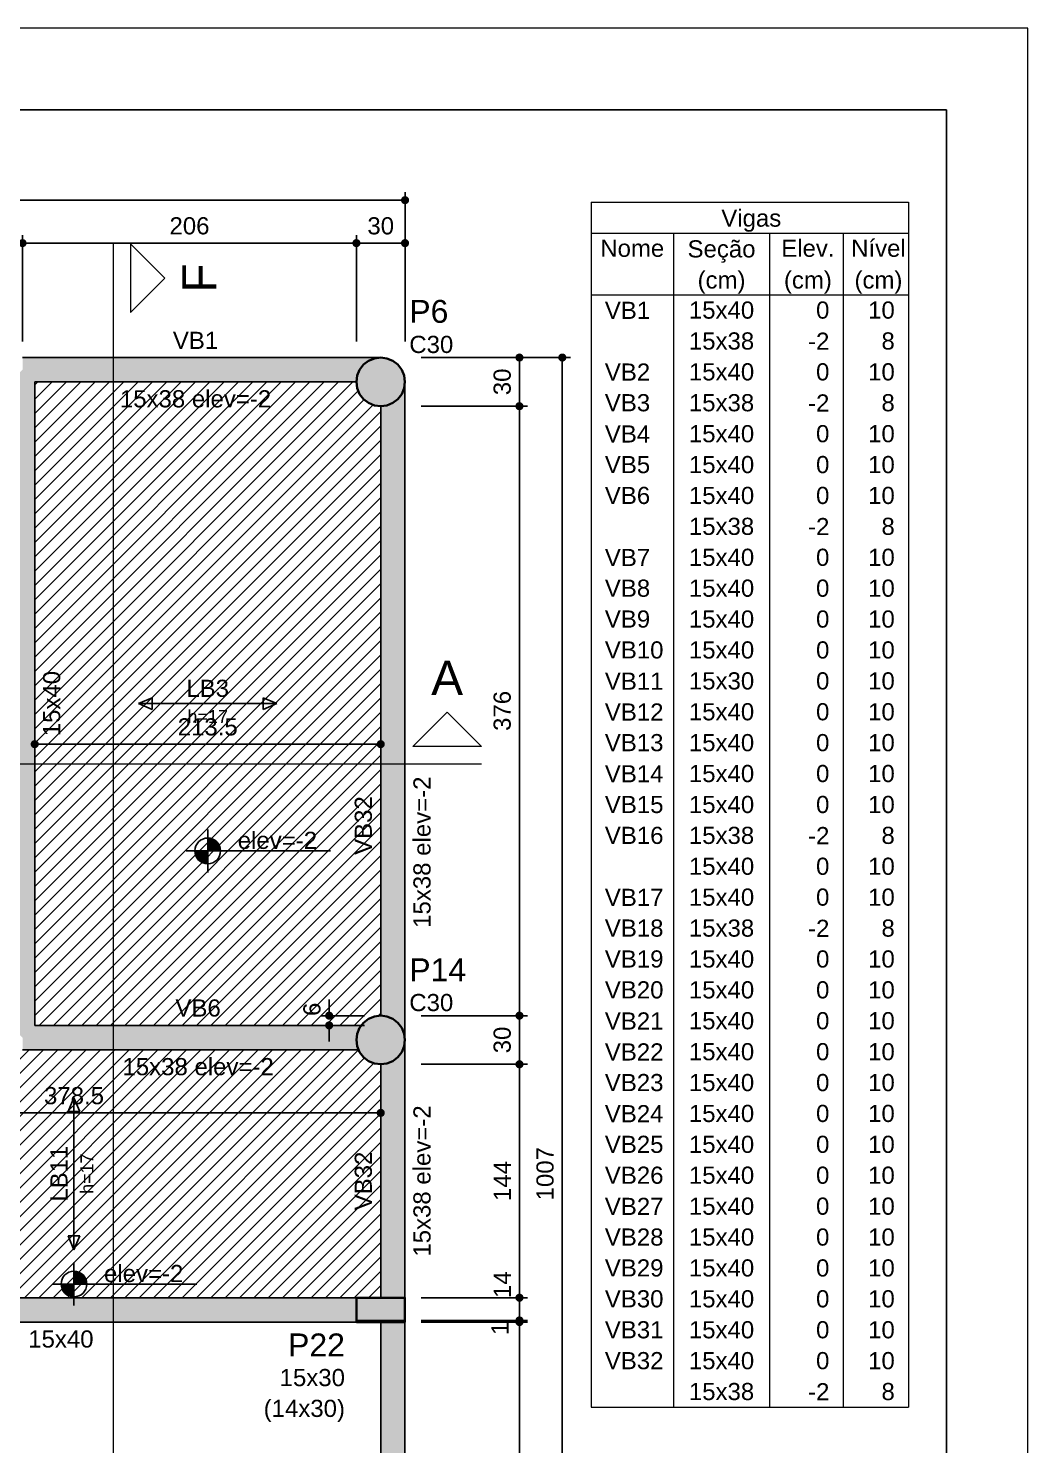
# Model space of a CAD drawing. Header units: millimetres. Extents: x 0 to 59.4, y 0 to 42.
# Drawn here: x 47.07 to 59.4, y 24.52 to 42 of the extents above; entities that cross this region are included whole.
import ezdxf

# ---------------------------------------------------------------- set-up
doc = ezdxf.new("R2010")
doc.units = ezdxf.units.MM
doc.header["$MEASUREMENT"] = 0
doc.layers.get('0').update_dxf_attribs({"color": 1, "lineweight": 13})
for name, color, linetype, lineweight in [('FO-Cortes', 2, 'Continuous', 20), ('FO-Pilares', 5, 'Continuous', 35), ('FO-Textos das lajes', 3, 'Continuous', 25), ('FO-Textos das vigas', 1, 'Continuous', 13), ('FO-Textos dos pilares', 1, 'Continuous', 13), ('FO-Vigas', 3, 'Continuous', 25), ('FOLHA EXTERNA', 1, 'Continuous', 13), ('Folha_padrão', 3, 'Continuous', 25)]:
    doc.layers.add(name, color=color, linetype=linetype, lineweight=lineweight)
for name, color, linetype in [('FO-Cotas', 12, 'Continuous'), ('FO-Hachuras', 254, 'Continuous'), ('FO-Hachuras das lajes', 254, 'Continuous'), ('FO-Hachuras dos pilares', 18, 'Continuous')]:
    doc.layers.add(name, color=color, linetype=linetype)
doc.styles.add('Arial', font='')
doc.styles.get('Arial').set_extended_font_data('Arial')
doc.dimstyles.new('UM_50.000000', dxfattribs={"dimtxt": 0.18, "dimasz": 0.1, "dimexe": 0.1, "dimexo": 0.2, "dimgap": 0, "dimtad": 1, "dimtih": 1, "dimtoh": 1, "dimdec": 1, "dimlfac": 50, "dimzin": 0, "dimdsep": 46, "dimtxsty": 'Standard', "dimcen": 0.09, "dimdle": 0.1, "dimadec": 1, "dimazin": 2, "dimtfac": 1, "dimtdec": 4, "dimtofl": 0, "dimtmove": 0, "dimatfit": 3, "dimfxl": 1, "dimtolj": 1, "dimarcsym": 0})

# ---------------------------------------------------------------- blocks, each defined once
blk = doc.blocks.new('_Dot')
at = {"color": 0, "linetype": 'ByBlock', "lineweight": -2}
blk.add_line((-0.5, 0), (-1, 0), dxfattribs=at)
at = {"color": 0, "linetype": 'ByBlock', "const_width": 0.5}
blk.add_lwpolyline([(-0.25, 0, 1), (0.25, 0, 1)], format="xyb", close=True, dxfattribs=at)
blk = doc.blocks.new('*D25')
at = {"layer": 'Defpoints', "color": 0}
for p in [(51.116, 39.35), (46.996, 37.938), (51.116, 37.938)]:
    blk.add_point(p, dxfattribs=at)
at = {"layer": 'FO-Cotas', "color": 0, "lineweight": -2}
for p, q in [((46.996, 38.138), (46.996, 39.45)), ((47.096, 39.35), (51.016, 39.35)), ((51.116, 38.138), (51.116, 39.45))]:
    blk.add_line(p, q, dxfattribs=at)
at = {"layer": 'FO-Cotas', "color": 0, "lineweight": -2, "xscale": 0.1, "yscale": 0.1, "zscale": 0.1, "rotation": 180}
blk.add_blockref('_Dot', (46.996, 39.35), dxfattribs=at)
at = {"layer": 'FO-Cotas', "color": 0, "lineweight": -2, "xscale": 0.1, "yscale": 0.1, "zscale": 0.1}
blk.add_blockref('_Dot', (51.116, 39.35), dxfattribs=at)
at = {"layer": 'FO-Cotas', "insert": (49.056, 39.562), "char_height": 0.2118, "attachment_point": 5, "rotation": 0.0057, "style": 'Arial'}
blk.add_mtext('\\A1;206', dxfattribs=at)
blk = doc.blocks.new('*D26')
at = {"layer": 'Defpoints', "color": 0}
for p in [(51.716, 39.35), (51.116, 37.938), (51.716, 37.938)]:
    blk.add_point(p, dxfattribs=at)
at = {"layer": 'FO-Cotas', "color": 0, "lineweight": -2}
for p, q in [((51.116, 38.138), (51.116, 39.45)), ((51.216, 39.35), (51.616, 39.35)), ((51.716, 38.138), (51.716, 39.45))]:
    blk.add_line(p, q, dxfattribs=at)
at = {"layer": 'FO-Cotas', "color": 0, "lineweight": -2, "xscale": 0.1, "yscale": 0.1, "zscale": 0.1, "rotation": 180}
blk.add_blockref('_Dot', (51.116, 39.35), dxfattribs=at)
at = {"layer": 'FO-Cotas', "color": 0, "lineweight": -2, "xscale": 0.1, "yscale": 0.1, "zscale": 0.1}
blk.add_blockref('_Dot', (51.716, 39.35), dxfattribs=at)
at = {"layer": 'FO-Cotas', "insert": (51.416, 39.562), "char_height": 0.2118, "attachment_point": 5, "rotation": 0.0057, "style": 'Arial'}
blk.add_mtext('\\A1;30', dxfattribs=at)
blk = doc.blocks.new('*D27')
at = {"layer": 'Defpoints', "color": 0}
for p in [(51.716, 39.88), (51.716, 37.938), (5.476, 27.738)]:
    blk.add_point(p, dxfattribs=at)
at = {"layer": 'FO-Cotas', "color": 0, "lineweight": -2}
for p, q in [((5.476, 27.938), (5.476, 39.98)), ((5.576, 39.88), (51.616, 39.88)), ((51.716, 38.138), (51.716, 39.98))]:
    blk.add_line(p, q, dxfattribs=at)
at = {"layer": 'FO-Cotas', "color": 0, "lineweight": -2, "xscale": 0.1, "yscale": 0.1, "zscale": 0.1, "rotation": 180}
blk.add_blockref('_Dot', (5.476, 39.88), dxfattribs=at)
at = {"layer": 'FO-Cotas', "color": 0, "lineweight": -2, "xscale": 0.1, "yscale": 0.1, "zscale": 0.1}
blk.add_blockref('_Dot', (51.716, 39.88), dxfattribs=at)
at = {"layer": 'FO-Cotas', "insert": (28.596, 40.092), "char_height": 0.2118, "attachment_point": 5, "rotation": 0.0057, "style": 'Arial'}
blk.add_mtext('\\A1;2312', dxfattribs=at)
blk = doc.blocks.new('*D60')
at = {"layer": 'Defpoints', "color": 0}
for p in [(51.716, 26.038), (53.128, 26.038), (51.716, 18.098)]:
    blk.add_point(p, dxfattribs=at)
at = {"layer": 'FO-Cotas', "color": 0, "lineweight": -2}
for p, q in [((51.916, 26.038), (53.228, 26.038)), ((53.128, 18.198), (53.128, 25.938)), ((51.916, 18.098), (53.228, 18.098))]:
    blk.add_line(p, q, dxfattribs=at)
at = {"layer": 'FO-Cotas', "color": 0, "lineweight": -2, "xscale": 0.1, "yscale": 0.1, "zscale": 0.1}
for p, rotation in [((53.128, 26.038), 90), ((53.128, 18.098), 270)]:
    blk.add_blockref('_Dot', p, dxfattribs=dict(at, rotation=rotation))
at = {"layer": 'FO-Cotas', "insert": (52.916, 22.068), "char_height": 0.2118, "attachment_point": 5, "rotation": 90, "style": 'Arial'}
blk.add_mtext('\\A1;397', dxfattribs=at)
blk = doc.blocks.new('*D61')
at = {"layer": 'Defpoints', "color": 0}
for p in [(51.716, 26.058), (51.716, 26.038), (53.128, 26.058)]:
    blk.add_point(p, dxfattribs=at)
at = {"layer": 'FO-Cotas', "color": 0, "lineweight": -2}
for p, q in [((53.128, 26.158), (53.128, 26.258)), ((51.916, 26.058), (53.228, 26.058)), ((51.916, 26.038), (53.228, 26.038)), ((53.128, 25.938), (53.128, 25.838))]:
    blk.add_line(p, q, dxfattribs=at)
at = {"layer": 'FO-Cotas', "color": 0, "lineweight": -2, "xscale": 0.1, "yscale": 0.1, "zscale": 0.1}
for p, rotation in [((53.128, 26.058), 270), ((53.128, 26.038), 90)]:
    blk.add_blockref('_Dot', p, dxfattribs=dict(at, rotation=rotation))
at = {"layer": 'FO-Cotas', "insert": (52.888, 25.96), "char_height": 0.2118, "attachment_point": 5, "rotation": 90, "style": 'Arial'}
blk.add_mtext('\\A1;1', dxfattribs=at)
blk = doc.blocks.new('*D62')
at = {"layer": 'Defpoints', "color": 0}
for p in [(51.716, 26.338), (53.128, 26.338), (51.716, 26.058)]:
    blk.add_point(p, dxfattribs=at)
at = {"layer": 'FO-Cotas', "color": 0, "lineweight": -2}
for p, q in [((51.916, 26.338), (53.228, 26.338)), ((53.128, 26.158), (53.128, 26.238)), ((51.916, 26.058), (53.228, 26.058))]:
    blk.add_line(p, q, dxfattribs=at)
at = {"layer": 'FO-Cotas', "color": 0, "lineweight": -2, "xscale": 0.1, "yscale": 0.1, "zscale": 0.1}
for p, rotation in [((53.128, 26.338), 90), ((53.128, 26.058), 270)]:
    blk.add_blockref('_Dot', p, dxfattribs=dict(at, rotation=rotation))
at = {"layer": 'FO-Cotas', "insert": (52.916, 26.499), "char_height": 0.2118, "attachment_point": 5, "rotation": 90, "style": 'Arial'}
blk.add_mtext('\\A1;14', dxfattribs=at)
blk = doc.blocks.new('*D63')
at = {"layer": 'Defpoints', "color": 0}
for p in [(51.716, 29.218), (53.128, 29.218), (51.716, 26.338)]:
    blk.add_point(p, dxfattribs=at)
at = {"layer": 'FO-Cotas', "color": 0, "lineweight": -2}
for p, q in [((51.916, 29.218), (53.228, 29.218)), ((53.128, 26.438), (53.128, 29.118)), ((51.916, 26.338), (53.228, 26.338))]:
    blk.add_line(p, q, dxfattribs=at)
at = {"layer": 'FO-Cotas', "color": 0, "lineweight": -2, "xscale": 0.1, "yscale": 0.1, "zscale": 0.1}
for p, rotation in [((53.128, 29.218), 90), ((53.128, 26.338), 270)]:
    blk.add_blockref('_Dot', p, dxfattribs=dict(at, rotation=rotation))
at = {"layer": 'FO-Cotas', "insert": (52.916, 27.778), "char_height": 0.2118, "attachment_point": 5, "rotation": 90, "style": 'Arial'}
blk.add_mtext('\\A1;144', dxfattribs=at)
blk = doc.blocks.new('*D64')
at = {"layer": 'Defpoints', "color": 0}
for p in [(51.716, 29.818), (53.128, 29.818), (51.716, 29.218)]:
    blk.add_point(p, dxfattribs=at)
at = {"layer": 'FO-Cotas', "color": 0, "lineweight": -2}
for p, q in [((51.916, 29.818), (53.228, 29.818)), ((53.128, 29.318), (53.128, 29.718)), ((51.916, 29.218), (53.228, 29.218))]:
    blk.add_line(p, q, dxfattribs=at)
at = {"layer": 'FO-Cotas', "color": 0, "lineweight": -2, "xscale": 0.1, "yscale": 0.1, "zscale": 0.1}
for p, rotation in [((53.128, 29.818), 90), ((53.128, 29.218), 270)]:
    blk.add_blockref('_Dot', p, dxfattribs=dict(at, rotation=rotation))
at = {"layer": 'FO-Cotas', "insert": (52.916, 29.518), "char_height": 0.2118, "attachment_point": 5, "rotation": 90, "style": 'Arial'}
blk.add_mtext('\\A1;30', dxfattribs=at)
blk = doc.blocks.new('*D65')
at = {"layer": 'Defpoints', "color": 0}
for p in [(51.716, 37.338), (53.128, 37.338), (51.716, 29.818)]:
    blk.add_point(p, dxfattribs=at)
at = {"layer": 'FO-Cotas', "color": 0, "lineweight": -2}
for p, q in [((51.916, 37.338), (53.228, 37.338)), ((53.128, 29.918), (53.128, 37.238)), ((51.916, 29.818), (53.228, 29.818))]:
    blk.add_line(p, q, dxfattribs=at)
at = {"layer": 'FO-Cotas', "color": 0, "lineweight": -2, "xscale": 0.1, "yscale": 0.1, "zscale": 0.1}
for p, rotation in [((53.128, 37.338), 90), ((53.128, 29.818), 270)]:
    blk.add_blockref('_Dot', p, dxfattribs=dict(at, rotation=rotation))
at = {"layer": 'FO-Cotas', "insert": (52.916, 33.578), "char_height": 0.2118, "attachment_point": 5, "rotation": 90, "style": 'Arial'}
blk.add_mtext('\\A1;376', dxfattribs=at)
blk = doc.blocks.new('*D66')
at = {"layer": 'Defpoints', "color": 0}
for p in [(51.716, 37.938), (53.128, 37.938), (51.716, 37.338)]:
    blk.add_point(p, dxfattribs=at)
at = {"layer": 'FO-Cotas', "color": 0, "lineweight": -2}
for p, q in [((51.916, 37.938), (53.228, 37.938)), ((53.128, 37.438), (53.128, 37.838)), ((51.916, 37.338), (53.228, 37.338))]:
    blk.add_line(p, q, dxfattribs=at)
at = {"layer": 'FO-Cotas', "color": 0, "lineweight": -2, "xscale": 0.1, "yscale": 0.1, "zscale": 0.1}
for p, rotation in [((53.128, 37.938), 90), ((53.128, 37.338), 270)]:
    blk.add_blockref('_Dot', p, dxfattribs=dict(at, rotation=rotation))
at = {"layer": 'FO-Cotas', "insert": (52.916, 37.638), "char_height": 0.2118, "attachment_point": 5, "rotation": 90, "style": 'Arial'}
blk.add_mtext('\\A1;30', dxfattribs=at)
blk = doc.blocks.new('*D67')
at = {"layer": 'Defpoints', "color": 0}
for p in [(51.716, 37.938), (53.657, 37.938), (51.716, 17.798)]:
    blk.add_point(p, dxfattribs=at)
at = {"layer": 'FO-Cotas', "color": 0, "lineweight": -2}
for p, q in [((51.916, 37.938), (53.757, 37.938)), ((53.657, 17.898), (53.657, 37.838)), ((51.916, 17.798), (53.757, 17.798))]:
    blk.add_line(p, q, dxfattribs=at)
at = {"layer": 'FO-Cotas', "color": 0, "lineweight": -2, "xscale": 0.1, "yscale": 0.1, "zscale": 0.1}
for p, rotation in [((53.657, 37.938), 90), ((53.657, 17.798), 270)]:
    blk.add_blockref('_Dot', p, dxfattribs=dict(at, rotation=rotation))
at = {"layer": 'FO-Cotas', "insert": (53.445, 27.868), "char_height": 0.2118, "attachment_point": 5, "rotation": 90, "style": 'Arial'}
blk.add_mtext('\\A1;1007', dxfattribs=at)
blk = doc.blocks.new('*D77')
at = {"layer": 'Defpoints', "color": 0}
for p in [(43.846, 28.618), (51.416, 28.618), (51.416, 28.618)]:
    blk.add_point(p, dxfattribs=at)
at = {"layer": 'FO-Cotas', "color": 0, "lineweight": -2}
blk.add_line((43.946, 28.618), (51.316, 28.618), dxfattribs=at)
at = {"layer": 'FO-Cotas', "color": 0, "lineweight": -2, "xscale": 0.1, "yscale": 0.1, "zscale": 0.1, "rotation": 180}
blk.add_blockref('_Dot', (43.846, 28.618), dxfattribs=at)
at = {"layer": 'FO-Cotas', "color": 0, "lineweight": -2, "xscale": 0.1, "yscale": 0.1, "zscale": 0.1}
blk.add_blockref('_Dot', (51.416, 28.618), dxfattribs=at)
at = {"layer": 'FO-Cotas', "insert": (47.631, 28.83), "char_height": 0.2118, "attachment_point": 5, "rotation": 0.0057, "style": 'Arial'}
blk.add_mtext('\\A1;378.5', dxfattribs=at)
blk = doc.blocks.new('*D81')
at = {"layer": 'Defpoints', "color": 0}
for p in [(47.146, 33.168), (51.416, 33.168), (51.416, 33.168)]:
    blk.add_point(p, dxfattribs=at)
at = {"layer": 'FO-Cotas', "color": 0, "lineweight": -2}
blk.add_line((47.246, 33.168), (51.316, 33.168), dxfattribs=at)
at = {"layer": 'FO-Cotas', "color": 0, "lineweight": -2, "xscale": 0.1, "yscale": 0.1, "zscale": 0.1, "rotation": 180}
blk.add_blockref('_Dot', (47.146, 33.168), dxfattribs=at)
at = {"layer": 'FO-Cotas', "color": 0, "lineweight": -2, "xscale": 0.1, "yscale": 0.1, "zscale": 0.1}
blk.add_blockref('_Dot', (51.416, 33.168), dxfattribs=at)
at = {"layer": 'FO-Cotas', "insert": (49.281, 33.38), "char_height": 0.2118, "attachment_point": 5, "rotation": 0.0057, "style": 'Arial'}
blk.add_mtext('\\A1;213.5', dxfattribs=at)
blk = doc.blocks.new('*D104')
at = {"layer": 'Defpoints', "color": 0}
for p in [(51.416, 29.818), (50.78, 29.698), (51.416, 29.698)]:
    blk.add_point(p, dxfattribs=at)
at = {"layer": 'FO-Cotas', "color": 0, "lineweight": -2}
for p, q in [((50.78, 29.918), (50.78, 30.018)), ((51.216, 29.818), (50.68, 29.818)), ((51.216, 29.698), (50.68, 29.698)), ((50.78, 29.598), (50.78, 29.498))]:
    blk.add_line(p, q, dxfattribs=at)
at = {"layer": 'FO-Cotas', "color": 0, "lineweight": -2, "xscale": 0.1, "yscale": 0.1, "zscale": 0.1}
for p, rotation in [((50.78, 29.818), 270), ((50.78, 29.698), 90)]:
    blk.add_blockref('_Dot', p, dxfattribs=dict(at, rotation=rotation))
at = {"layer": 'FO-Cotas', "insert": (50.568, 29.896), "char_height": 0.2118, "attachment_point": 5, "rotation": 90, "style": 'Arial'}
blk.add_mtext('\\A1;6', dxfattribs=at)

msp = doc.modelspace()

# ---------------------------------------------------------------- hatches: boundary and pattern name
at = {"layer": 'FO-Hachuras', "linetype": 'Continuous'}
for points in [[(51.126, 37.716), (51.126, 37.716), (51.1558, 37.7882), (51.2036, 37.8504), (51.2656, 37.8982), (51.338, 37.928), (51.4156, 37.9382), (46.9956, 37.9382), (46.9956, 37.7882), (47.1456, 37.6382), (51.1156, 37.6382), (51.126, 37.716)], [(47.1456, 29.6984), (47.1456, 29.6984), (47.1456, 37.6382), (46.9956, 37.7882), (46.8456, 37.6382), (46.8456, 29.6982), (46.9956, 29.5482), (47.1456, 29.6984)], [(51.7156, 37.6382), (51.7156, 37.6382), (51.7054, 37.5606), (51.6756, 37.4882), (51.6278, 37.4262), (51.5656, 37.3784), (51.4934, 37.3486), (51.4156, 37.3382), (51.4156, 29.8182), (51.4934, 29.808), (51.5656, 29.7782), (51.6278, 29.7304), (51.6756, 29.6682), (51.7054, 29.596), (51.7156, 29.5184), (51.7156, 37.6382)], [(51.126, 29.4406), (51.126, 29.4406), (51.1156, 29.5182), (51.126, 29.596), (51.1558, 29.6682), (51.179, 29.6984), (47.1456, 29.6984), (46.9956, 29.5482), (46.9956, 29.3982), (51.1434, 29.3982), (51.126, 29.4406)], [(51.7156, 29.5182), (51.7156, 29.5182), (51.7054, 29.4406), (51.6756, 29.3682), (51.6278, 29.3062), (51.5656, 29.2584), (51.4934, 29.2286), (51.4156, 29.2182), (51.4156, 26.3382), (51.7156, 26.3382), (51.7156, 29.5182)], [(51.1156, 26.3382), (51.1156, 26.3382), (43.8456, 26.3382), (43.6956, 26.1882), (43.6956, 26.0382), (51.1156, 26.0382), (51.1156, 26.3382)], [(51.7156, 26.0382), (51.7156, 26.0382), (51.4156, 26.0382), (51.4156, 18.0982), (51.7156, 18.0982), (51.7156, 26.0382)]]:
    msp.add_hatch(color=256, dxfattribs=at).paths.add_polyline_path(points)
at = {"layer": 'FO-Hachuras das lajes', "linetype": 'Continuous'}
h = msp.add_hatch(dxfattribs=at)
h.set_pattern_fill('ANSI31', color=256, style=0)
h.paths.add_polyline_path([(51.4156, 29.8182), (51.4156, 37.3382), (51.338, 37.3484), (51.2656, 37.3784), (51.2035, 37.4261), (51.1558, 37.4882), (51.1259, 37.5606), (51.1156, 37.6382), (47.1456, 37.6382), (47.1456, 29.6982), (51.1789, 29.6982), (51.2035, 29.7303), (51.2656, 29.778), (51.338, 29.808)])
h = msp.add_hatch(dxfattribs=at)
h.set_pattern_fill('ANSI31', color=256, style=0)
h.paths.add_polyline_path([(46.9956, 29.3982), (51.1434, 29.3982), (51.1558, 29.3682), (51.2035, 29.3061), (51.2656, 29.2584), (51.338, 29.2284), (51.4156, 29.2182), (51.4156, 26.3382), (51.1156, 26.3382), (43.8456, 26.3382), (43.8456, 29.3982), (44.5156, 29.3982), (45.1156, 29.3982)])
at = {"layer": 'FO-Hachuras dos pilares', "linetype": 'Continuous'}
for points in [[(51.7156, 37.6382), (51.7054, 37.7159), (51.6755, 37.7882), (51.6278, 37.8503), (51.5656, 37.898), (51.4933, 37.928), (51.4156, 37.9382), (51.338, 37.928), (51.2656, 37.898), (51.2035, 37.8503), (51.1558, 37.7882), (51.1259, 37.7159), (51.1156, 37.6382), (51.1259, 37.5606), (51.1558, 37.4882), (51.2035, 37.4261), (51.2656, 37.3784), (51.338, 37.3484), (51.4156, 37.3382), (51.4933, 37.3484), (51.5656, 37.3784), (51.6278, 37.4261), (51.6755, 37.4882), (51.7054, 37.5606)], [(51.7156, 29.5182), (51.7054, 29.5959), (51.6755, 29.6682), (51.6278, 29.7303), (51.5656, 29.778), (51.4933, 29.808), (51.4156, 29.8182), (51.338, 29.808), (51.2656, 29.778), (51.2035, 29.7303), (51.1558, 29.6682), (51.1259, 29.5959), (51.1156, 29.5182), (51.1259, 29.4406), (51.1558, 29.3682), (51.2035, 29.3061), (51.2656, 29.2584), (51.338, 29.2284), (51.4156, 29.2182), (51.4933, 29.2284), (51.5656, 29.2584), (51.6278, 29.3061), (51.6755, 29.3682), (51.7054, 29.4406)], [(51.1156, 26.3382), (51.1156, 26.1982), (51.1156, 26.0582), (51.4156, 26.0582), (51.7156, 26.0582), (51.7156, 26.1982), (51.7156, 26.3382), (51.4156, 26.3382)]]:
    msp.add_hatch(color=256, dxfattribs=at).paths.add_polyline_path(points)
at = {"layer": 'FO-Textos das lajes', "linetype": 'Continuous'}
for points in [[(49.2806, 31.8508), (49.4395, 31.8508), (49.4341, 31.892), (49.4182, 31.9303), (49.393, 31.9632), (49.3601, 31.9884), (49.3218, 32.0043), (49.2806, 32.0097), (49.2806, 31.8508)], [(49.2806, 31.8508), (49.1218, 31.8508), (49.1272, 31.8097), (49.1431, 31.7714), (49.1683, 31.7385), (49.2012, 31.7133), (49.2395, 31.6974), (49.2806, 31.692), (49.2806, 31.8508)], [(47.6306, 26.507), (47.7895, 26.507), (47.7841, 26.5481), (47.7682, 26.5864), (47.743, 26.6193), (47.7101, 26.6445), (47.6718, 26.6604), (47.6306, 26.6658), (47.6306, 26.507)], [(47.6306, 26.507), (47.4718, 26.507), (47.4772, 26.4658), (47.4931, 26.4275), (47.5183, 26.3946), (47.5512, 26.3694), (47.5895, 26.3535), (47.6306, 26.3481), (47.6306, 26.507)]]:
    msp.add_hatch(color=256, dxfattribs=at).paths.add_polyline_path(points)

# ---------------------------------------------------------------- linework, layer by layer
at = {"layer": 'FO-Cortes'}
for p, q in [((48.1181, 15.5347), (48.1181, 39.3425)), ((4.1284, 32.926), (52.659, 32.926))]:
    msp.add_line(p, q, dxfattribs=at)
at = {"layer": 'FO-Cortes', "linetype": 'Continuous'}
for points in [[(48.3299, 39.3425), (48.3299, 38.4953), (48.7535, 38.9189), (48.3299, 39.3425)], [(52.659, 33.1378), (51.8118, 33.1378), (52.2354, 33.5614), (52.659, 33.1378)]]:
    msp.add_lwpolyline(points, close=True, dxfattribs=at)
at = {"layer": 'FO-Hachuras dos pilares'}
msp.add_line((51.1156, 26.0582), (51.7156, 26.0582), dxfattribs=at)
at = {"layer": 'FO-Pilares'}
for points in [[(51.7156, 37.6382), (51.7054, 37.7159), (51.6755, 37.7882), (51.6278, 37.8503), (51.5656, 37.898), (51.4933, 37.928), (51.4156, 37.9382), (51.338, 37.928), (51.2656, 37.898), (51.2035, 37.8503), (51.1558, 37.7882), (51.1259, 37.7159), (51.1156, 37.6382), (51.1259, 37.5606), (51.1558, 37.4882), (51.2035, 37.4261), (51.2656, 37.3784), (51.338, 37.3484), (51.4156, 37.3382), (51.4933, 37.3484), (51.5656, 37.3784), (51.6278, 37.4261), (51.6755, 37.4882), (51.7054, 37.5606), (51.7156, 37.6382)], [(51.7156, 29.5182), (51.7054, 29.5959), (51.6755, 29.6682), (51.6278, 29.7303), (51.5656, 29.778), (51.4933, 29.808), (51.4156, 29.8182), (51.338, 29.808), (51.2656, 29.778), (51.2035, 29.7303), (51.1558, 29.6682), (51.1259, 29.5959), (51.1156, 29.5182), (51.1259, 29.4406), (51.1558, 29.3682), (51.2035, 29.3061), (51.2656, 29.2584), (51.338, 29.2284), (51.4156, 29.2182), (51.4933, 29.2284), (51.5656, 29.2584), (51.6278, 29.3061), (51.6755, 29.3682), (51.7054, 29.4406), (51.7156, 29.5182)], [(51.1156, 26.3382), (51.1156, 26.1882), (51.1156, 26.0382), (51.4156, 26.0382), (51.7156, 26.0382), (51.7156, 26.1882), (51.7156, 26.3382), (51.4156, 26.3382), (51.1156, 26.3382)]]:
    msp.add_lwpolyline(points, close=True, dxfattribs=at)
at = {"layer": 'FO-Textos das lajes'}
for p, q in [((48.5955, 33.7388), (48.4261, 33.6682)), ((48.5955, 33.5976), (48.5955, 33.7388)), ((50.1352, 33.6682), (49.9658, 33.7388)), ((49.9658, 33.7388), (49.9658, 33.5976)), ((48.4261, 33.6682), (48.5955, 33.5976)), ((48.8497, 33.6682), (49.7116, 33.6682)), ((49.9658, 33.5976), (50.1352, 33.6682)), ((49.2806, 32.1156), (49.2806, 31.5861)), ((49.0159, 31.8508), (49.5454, 31.8508)), ((49.5454, 31.8508), (50.795, 31.8508)), ((47.6306, 28.8059), (47.56, 28.6364)), ((47.7012, 28.6364), (47.6306, 28.8059)), ((47.56, 28.6364), (47.7012, 28.6364)), ((47.6306, 27.3542), (47.6306, 28.3823)), ((47.7012, 27.1), (47.56, 27.1)), ((47.56, 27.1), (47.6306, 26.9306)), ((47.6306, 26.9306), (47.7012, 27.1)), ((47.6306, 26.7717), (47.6306, 26.2422)), ((47.3659, 26.507), (47.8954, 26.507)), ((47.8954, 26.507), (49.145, 26.507))]:
    msp.add_line(p, q, dxfattribs=at)
for points in [[(48.8497, 33.6682), (48.4261, 33.6682)], [(49.7116, 33.6682), (50.1352, 33.6682)], [(47.6306, 28.3823), (47.6306, 28.8059)], [(47.6306, 27.3542), (47.6306, 26.9306)]]:
    msp.add_lwpolyline(points, dxfattribs=at)
for centre in [(49.2806, 31.8508), (47.6306, 26.507)]:
    msp.add_circle(centre, 0.1588, dxfattribs=at)
at = {"layer": 'FO-Textos das vigas'}
for p, q in [((54.0122, 39.8553), (57.9293, 39.8553)), ((54.0122, 39.8553), (54.0122, 24.987)), ((57.9293, 39.8553), (57.9293, 24.987)), ((54.0122, 39.4741), (57.9293, 39.4741)), ((55.0288, 39.4741), (55.0288, 24.987)), ((56.2149, 39.4741), (56.2149, 24.987)), ((57.1222, 39.4741), (57.1222, 24.987)), ((54.0122, 38.7116), (57.9293, 38.7116)), ((54.0122, 24.987), (57.9293, 24.987))]:
    msp.add_line(p, q, dxfattribs=at)
at = {"layer": 'FO-Vigas'}
for p, q in [((46.9956, 37.9382), (51.4156, 37.9382)), ((47.1456, 29.6982), (47.1456, 37.6382)), ((47.1456, 37.6382), (51.1156, 37.6382)), ((51.7156, 29.5182), (51.7156, 37.6382)), ((51.4156, 29.8182), (51.4156, 37.3382)), ((47.1456, 29.6982), (51.1789, 29.6982)), ((46.9956, 29.3982), (51.1434, 29.3982)), ((51.7156, 26.3382), (51.7156, 29.5182)), ((51.4156, 26.3382), (51.4156, 29.2182)), ((43.8456, 26.3382), (51.1156, 26.3382)), ((43.6956, 26.0382), (51.1156, 26.0382)), ((51.4156, 18.0982), (51.4156, 26.0382)), ((51.7156, 18.0982), (51.7156, 26.0382))]:
    msp.add_line(p, q, dxfattribs=at)
at = {"layer": 'FOLHA EXTERNA', "color": 2, "linetype": 'Continuous'}
for p, q in [((59.4, 42), (0, 42)), ((59.4, 0), (59.4, 42))]:
    msp.add_line(p, q, dxfattribs=at)
at = {"layer": 'Folha_padrão', "color": 6, "linetype": 'Continuous'}
for p, q in [((3, 40.9924), (58.4, 40.9924)), ((58.4, 40.9924), (58.4, 0.9924))]:
    msp.add_line(p, q, dxfattribs=at)

# ---------------------------------------------------------------- texts
at = {"layer": 'FO-Cortes', "insert": (49.3893, 38.9192), "char_height": 0.4236, "width": 0.72322, "attachment_point": 8, "rotation": 90.00021, "line_spacing_factor": 0.798, "style": 'Arial'}
msp.add_mtext('F', dxfattribs=at)
at = {"layer": 'FO-Cortes', "insert": (52.2358, 33.773), "char_height": 0.4236, "width": 0.78973, "attachment_point": 8, "line_spacing_factor": 0.798, "style": 'Arial'}
msp.add_mtext('A', dxfattribs=at)
at = {"layer": 'FO-Textos das lajes', "line_spacing_factor": 0.798, "style": 'Arial'}
for s, insert, char_height, width, attachment_point in [('LB3', (49.2806, 33.7481), 0.2118, 1.052866, 8), ('h=17', (49.2806, 33.4296), 0.15885, 0.999351, 8), ('elev=-2', (49.6516, 31.8723), 0.2118, 1.95689, 7), ('elev=-2', (48.0016, 26.5281), 0.2118, 1.95689, 7)]:
    msp.add_mtext(s, dxfattribs=dict(at, insert=insert, char_height=char_height, width=width, attachment_point=attachment_point))
at = {"layer": 'FO-Textos das lajes', "attachment_point": 8, "rotation": 90.00021, "line_spacing_factor": 0.798, "style": 'Arial'}
for s, insert, char_height, width in [('LB11', (47.5508, 27.8682), 0.2118, 1.381866), ('h=17', (47.8692, 27.8682), 0.15885, 0.999351)]:
    msp.add_mtext(s, dxfattribs=dict(at, insert=insert, char_height=char_height, width=width))
at = {"layer": 'FO-Textos das vigas', "char_height": 0.2118, "line_spacing_factor": 0.798, "style": 'Arial'}
for s, insert, width, attachment_point in [('Vigas', (55.9889, 39.4889), 1.48034, 8), ('Nome', (54.52, 39.1778), 1.578491, 8), ('Seção', (55.622, 39.1079), 1.677934, 8), ('Elev.', (56.6877, 39.1778), 1.315678, 8), ('Nível', (57.5585, 39.1778), 1.348288, 8), ('(cm)', (55.622, 38.7259), 1.182981, 8), ('(cm)', (56.6877, 38.7259), 1.182981, 8), ('(cm)', (57.5585, 38.7259), 1.182981, 8), ('VB1', (54.182, 38.4148), 1.11873, 7), ('15x40', (55.622, 38.4148), 1.612069, 8), ('0', (56.9529, 38.4148), 0.329, 9), ('10', (57.76, 38.4148), 0.658001, 9), ('VB1', (49.1306, 38.0441), 1.11873, 8), ('15x38', (55.622, 38.0338), 1.612069, 8), ('-2', (56.9529, 38.0338), 0.525948, 9), ('8', (57.76, 38.0338), 0.329, 9), ('VB2', (54.182, 37.6528), 1.11873, 7), ('15x40', (55.622, 37.6528), 1.612069, 8), ('0', (56.9529, 37.6528), 0.329, 9), ('10', (57.76, 37.6528), 0.658001, 9), ('15x38 elev=-2', (49.1306, 37.3201), 3.733298, 8), ('VB3', (54.182, 37.2718), 1.11873, 7), ('15x38', (55.622, 37.2718), 1.612069, 8), ('-2', (56.9529, 37.2718), 0.525948, 9), ('8', (57.76, 37.2718), 0.329, 9), ('VB4', (54.182, 36.8898), 1.11873, 7), ('15x40', (55.622, 36.8898), 1.612069, 8), ('0', (56.9529, 36.8898), 0.329, 9), ('10', (57.76, 36.8898), 0.658001, 9), ('VB5', (54.182, 36.5088), 1.11873, 7), ('15x40', (55.622, 36.5088), 1.612069, 8), ('0', (56.9529, 36.5088), 0.329, 9), ('10', (57.76, 36.5088), 0.658001, 9), ('VB6', (54.182, 36.1278), 1.11873, 7), ('15x40', (55.622, 36.1278), 1.612069, 8), ('0', (56.9529, 36.1278), 0.329, 9), ('10', (57.76, 36.1278), 0.658001, 9), ('15x38', (55.622, 35.7468), 1.612069, 8), ('-2', (56.9529, 35.7468), 0.525948, 9), ('8', (57.76, 35.7468), 0.329, 9), ('VB7', (54.182, 35.3648), 1.11873, 7), ('15x40', (55.622, 35.3648), 1.612069, 8), ('0', (56.9529, 35.3648), 0.329, 9), ('10', (57.76, 35.3648), 0.658001, 9), ('VB8', (54.182, 34.9838), 1.11873, 7), ('15x40', (55.622, 34.9838), 1.612069, 8), ('0', (56.9529, 34.9838), 0.329, 9), ('10', (57.76, 34.9838), 0.658001, 9), ('VB9', (54.182, 34.6028), 1.11873, 7), ('15x40', (55.622, 34.6028), 1.612069, 8), ('0', (56.9529, 34.6028), 0.329, 9), ('10', (57.76, 34.6028), 0.658001, 9), ('VB10', (54.182, 34.2218), 1.44773, 7), ('15x40', (55.622, 34.2218), 1.612069, 8), ('0', (56.9529, 34.2218), 0.329, 9), ('10', (57.76, 34.2218), 0.658001, 9), ('VB11', (54.182, 33.8398), 1.44773, 7), ('15x30', (55.622, 33.8398), 1.612069, 8), ('0', (56.9529, 33.8398), 0.329, 9), ('10', (57.76, 33.8398), 0.658001, 9), ('VB12', (54.182, 33.4588), 1.44773, 7), ('15x40', (55.622, 33.4588), 1.612069, 8), ('0', (56.9529, 33.4588), 0.329, 9), ('10', (57.76, 33.4588), 0.658001, 9), ('VB13', (54.182, 33.0778), 1.44773, 7), ('15x40', (55.622, 33.0778), 1.612069, 8), ('0', (56.9529, 33.0778), 0.329, 9), ('10', (57.76, 33.0778), 0.658001, 9), ('VB14', (54.182, 32.6968), 1.44773, 7), ('15x40', (55.622, 32.6968), 1.612069, 8), ('0', (56.9529, 32.6968), 0.329, 9), ('10', (57.76, 32.6968), 0.658001, 9), ('VB15', (54.182, 32.3148), 1.44773, 7), ('15x40', (55.622, 32.3148), 1.612069, 8), ('0', (56.9529, 32.3148), 0.329, 9), ('10', (57.76, 32.3148), 0.658001, 9), ('VB16', (54.182, 31.9338), 1.44773, 7), ('15x38', (55.622, 31.9338), 1.612069, 8), ('-2', (56.9529, 31.9338), 0.525948, 9), ('8', (57.76, 31.9338), 0.329, 9), ('15x40', (55.622, 31.5528), 1.612069, 8), ('0', (56.9529, 31.5528), 0.329, 9), ('10', (57.76, 31.5528), 0.658001, 9), ('VB17', (54.182, 31.1718), 1.44773, 7), ('15x40', (55.622, 31.1718), 1.612069, 8), ('0', (56.9529, 31.1718), 0.329, 9), ('10', (57.76, 31.1718), 0.658001, 9), ('VB18', (54.182, 30.7898), 1.44773, 7), ('15x38', (55.622, 30.7898), 1.612069, 8), ('-2', (56.9529, 30.7898), 0.525948, 9), ('8', (57.76, 30.7898), 0.329, 9), ('VB19', (54.182, 30.4088), 1.44773, 7), ('15x40', (55.622, 30.4088), 1.612069, 8), ('0', (56.9529, 30.4088), 0.329, 9), ('10', (57.76, 30.4088), 0.658001, 9), ('VB20', (54.182, 30.0278), 1.44773, 7), ('15x40', (55.622, 30.0278), 1.612069, 8), ('0', (56.9529, 30.0278), 0.329, 9), ('10', (57.76, 30.0278), 0.658001, 9), ('VB6', (49.1626, 29.8041), 1.11873, 8), ('VB21', (54.182, 29.6468), 1.44773, 7), ('15x40', (55.622, 29.6468), 1.612069, 8), ('0', (56.9529, 29.6468), 0.329, 9), ('10', (57.76, 29.6468), 0.658001, 9), ('VB22', (54.182, 29.2648), 1.44773, 7), ('15x40', (55.622, 29.2648), 1.612069, 8), ('0', (56.9529, 29.2648), 0.329, 9), ('10', (57.76, 29.2648), 0.658001, 9), ('15x38 elev=-2', (49.1626, 29.0801), 3.733298, 8), ('VB23', (54.182, 28.8838), 1.44773, 7), ('15x40', (55.622, 28.8838), 1.612069, 8), ('0', (56.9529, 28.8838), 0.329, 9), ('10', (57.76, 28.8838), 0.658001, 9), ('VB24', (54.182, 28.5028), 1.44773, 7), ('15x40', (55.622, 28.5028), 1.612069, 8), ('0', (56.9529, 28.5028), 0.329, 9), ('10', (57.76, 28.5028), 0.658001, 9), ('VB25', (54.182, 28.1218), 1.44773, 7), ('15x40', (55.622, 28.1218), 1.612069, 8), ('0', (56.9529, 28.1218), 0.329, 9), ('10', (57.76, 28.1218), 0.658001, 9), ('VB26', (54.182, 27.7408), 1.44773, 7), ('15x40', (55.622, 27.7408), 1.612069, 8), ('0', (56.9529, 27.7408), 0.329, 9), ('10', (57.76, 27.7408), 0.658001, 9), ('VB27', (54.182, 27.3588), 1.44773, 7), ('15x40', (55.622, 27.3588), 1.612069, 8), ('0', (56.9529, 27.3588), 0.329, 9), ('10', (57.76, 27.3588), 0.658001, 9), ('VB28', (54.182, 26.9778), 1.44773, 7), ('15x40', (55.622, 26.9778), 1.612069, 8), ('0', (56.9529, 26.9778), 0.329, 9), ('10', (57.76, 26.9778), 0.658001, 9), ('VB29', (54.182, 26.5968), 1.44773, 7), ('15x40', (55.622, 26.5968), 1.612069, 8), ('0', (56.9529, 26.5968), 0.329, 9), ('10', (57.76, 26.5968), 0.658001, 9), ('VB30', (54.182, 26.2158), 1.44773, 7), ('15x40', (55.622, 26.2158), 1.612069, 8), ('0', (56.9529, 26.2158), 0.329, 9), ('10', (57.76, 26.2158), 0.658001, 9), ('VB31', (54.182, 25.8338), 1.44773, 7), ('15x40', (55.622, 25.8338), 1.612069, 8), ('0', (56.9529, 25.8338), 0.329, 9), ('10', (57.76, 25.8338), 0.658001, 9), ('15x40', (47.066, 25.7201), 1.612069, 7), ('VB32', (54.182, 25.4528), 1.44773, 7), ('15x40', (55.622, 25.4528), 1.612069, 8), ('0', (56.9529, 25.4528), 0.329, 9), ('10', (57.76, 25.4528), 0.658001, 9), ('15x38', (55.622, 25.0718), 1.612069, 8), ('-2', (56.9529, 25.0718), 0.525948, 9), ('8', (57.76, 25.0718), 0.329, 9)]:
    msp.add_mtext(s, dxfattribs=dict(at, insert=insert, width=width, attachment_point=attachment_point))
at = {"layer": 'FO-Textos das vigas', "char_height": 0.2118, "attachment_point": 8, "rotation": 90.00021, "line_spacing_factor": 0.798, "style": 'Arial'}
for s, insert, width in [('15x40', (47.4638, 33.6682), 1.612069), ('15x38 elev=-2', (52.0338, 31.8351), 3.733298), ('VB32', (51.3098, 32.1638), 1.44773), ('15x38 elev=-2', (52.0338, 27.7782), 3.733298), ('VB32', (51.3098, 27.7782), 1.44773)]:
    msp.add_mtext(s, dxfattribs=dict(at, insert=insert, width=width))
at = {"layer": 'FO-Textos dos pilares', "line_spacing_factor": 0.798, "style": 'Arial'}
for s, insert, char_height, width, attachment_point in [('P6', (51.7686, 38.3624), 0.2824, 0.965154, 7), ('C30', (51.7686, 37.9911), 0.2118, 1.085475, 7), ('P14', (51.7686, 30.2424), 0.2824, 1.403821, 7), ('C30', (51.7686, 29.8711), 0.2118, 1.085475, 7), ('P22', (50.9746, 25.6144), 0.2824, 1.403821, 9), ('15x30', (50.9746, 25.2441), 0.2118, 1.612069, 9), ('(14x30)', (50.9746, 24.8032), 0.2118, 2.005965, 9)]:
    msp.add_mtext(s, dxfattribs=dict(at, insert=insert, char_height=char_height, width=width, attachment_point=attachment_point))

# ---------------------------------------------------------------- dimensions: what is measured, and where the dimension line sits
at = {"layer": 'FO-Cotas'}
for base, p1, p2, override, picture, middle in [((51.7156, 39.8797), (5.4756, 27.7382), (51.7156, 37.9382), {"dimtxt": 0.2118, "dimasz": 0.1, "dimexe": 0.1, "dimexo": 0.2, "dimtad": 1, "dimtih": 0, "dimtoh": 0, "dimdec": 1, "dimlfac": 50, "dimzin": 8, "dimtxsty": 'Arial', "dimblk": 'Dot', "dimblk1": 'Dot', "dimblk2": 'Dot', "dimsah": 1, "dimdle": 0.1, "dimse1": 0, "dimse2": 0, "dimclrt": 256, "dimadec": 1, "dimazin": 3, "dimtmove": 2, "dimldrblk": 'Dot'}, '*D27', (28.5956, 40.0915)), ((51.1156, 39.3502), (46.9956, 37.9382), (51.1156, 37.9382), {"dimtxt": 0.2118, "dimasz": 0.1, "dimexe": 0.1, "dimexo": 0.2, "dimtad": 1, "dimtih": 0, "dimtoh": 0, "dimdec": 1, "dimlfac": 50, "dimzin": 8, "dimtxsty": 'Arial', "dimblk": 'Dot', "dimblk1": 'Dot', "dimblk2": 'Dot', "dimsah": 1, "dimdle": 0.1, "dimse1": 0, "dimse2": 0, "dimclrt": 256, "dimadec": 1, "dimazin": 3, "dimtmove": 2, "dimldrblk": 'Dot'}, '*D25', (49.0556, 39.562)), ((51.7156, 39.3502), (51.1156, 37.9382), (51.7156, 37.9382), {"dimtxt": 0.2118, "dimasz": 0.1, "dimexe": 0.1, "dimexo": 0.2, "dimtad": 1, "dimtih": 0, "dimtoh": 0, "dimdec": 1, "dimlfac": 50, "dimzin": 8, "dimtxsty": 'Arial', "dimblk": 'Dot', "dimblk1": 'Dot', "dimblk2": 'Dot', "dimsah": 1, "dimdle": 0.1, "dimse1": 0, "dimse2": 0, "dimclrt": 256, "dimadec": 1, "dimazin": 3, "dimtmove": 2, "dimldrblk": 'Dot'}, '*D26', (51.4156, 39.562)), ((51.4156, 33.1682), (47.1456, 33.1682), (51.4156, 33.1682), {"dimtxt": 0.2118, "dimasz": 0.1, "dimexe": 0.1, "dimexo": 0.2, "dimtad": 1, "dimtih": 0, "dimtoh": 0, "dimdec": 1, "dimlfac": 50, "dimzin": 8, "dimtxsty": 'Arial', "dimblk": 'Dot', "dimblk1": 'Dot', "dimblk2": 'Dot', "dimsah": 1, "dimdle": 0.1, "dimse1": 1, "dimse2": 1, "dimclrt": 256, "dimadec": 1, "dimazin": 3, "dimtmove": 2, "dimldrblk": 'Dot'}, '*D81', (49.2806, 33.38)), ((51.4156, 28.6182), (43.8456, 28.6182), (51.4156, 28.6182), {"dimtxt": 0.2118, "dimasz": 0.1, "dimexe": 0.1, "dimexo": 0.2, "dimtad": 1, "dimtih": 0, "dimtoh": 0, "dimdec": 1, "dimlfac": 50, "dimzin": 8, "dimtxsty": 'Arial', "dimblk": 'Dot', "dimblk1": 'Dot', "dimblk2": 'Dot', "dimsah": 1, "dimdle": 0.1, "dimse1": 1, "dimse2": 1, "dimclrt": 256, "dimadec": 1, "dimazin": 3, "dimtmove": 2, "dimldrblk": 'Dot'}, '*D77', (47.6306, 28.83))]:
    dim = msp.add_linear_dim(base=base, p1=p1, p2=p2, dimstyle='UM_50.000000', override=override, dxfattribs=at)
    dim.commit()
    dim.dimension.update_dxf_attribs({"geometry": picture, "text_midpoint": middle, "dimtype": 160, "text_rotation": 0.00573})
for base, p1, p2, picture, middle in [((53.1276, 37.9382), (51.7156, 37.3382), (51.7156, 37.9382), '*D66', (52.9158, 37.6382)), ((53.6571, 37.9382), (51.7156, 17.7982), (51.7156, 37.9382), '*D67', (53.4453, 27.8682)), ((53.1276, 37.3382), (51.7156, 29.8182), (51.7156, 37.3382), '*D65', (52.9158, 33.5782)), ((50.7802, 29.6982), (51.4156, 29.8182), (51.4156, 29.6982), '*D104', (50.5684, 29.8965)), ((53.1276, 29.8182), (51.7156, 29.2182), (51.7156, 29.8182), '*D64', (52.9158, 29.5182)), ((53.1276, 29.2182), (51.7156, 26.3382), (51.7156, 29.2182), '*D63', (52.9158, 27.7782)), ((53.1276, 26.3382), (51.7156, 26.0582), (51.7156, 26.3382), '*D62', (52.9158, 26.4987)), ((53.1276, 26.0582), (51.7156, 26.0382), (51.7156, 26.0582), '*D61', (52.8879, 25.96)), ((53.1276, 26.0382), (51.7156, 18.0982), (51.7156, 26.0382), '*D60', (52.9158, 22.0682))]:
    dim = msp.add_linear_dim(base=base, p1=p1, p2=p2, angle=90, dimstyle='UM_50.000000', override={"dimtxt": 0.2118, "dimasz": 0.1, "dimexe": 0.1, "dimexo": 0.2, "dimtad": 1, "dimtih": 0, "dimtoh": 0, "dimdec": 1, "dimlfac": 50, "dimzin": 8, "dimtxsty": 'Arial', "dimblk": 'Dot', "dimblk1": 'Dot', "dimblk2": 'Dot', "dimsah": 1, "dimdle": 0.1, "dimse1": 0, "dimse2": 0, "dimclrt": 256, "dimadec": 1, "dimazin": 3, "dimtmove": 2, "dimldrblk": 'Dot'}, dxfattribs=at)
    dim.commit()
    dim.dimension.update_dxf_attribs({"geometry": picture, "text_midpoint": middle, "dimtype": 160, "text_rotation": 90})

doc.saveas('drawing.dxf')
